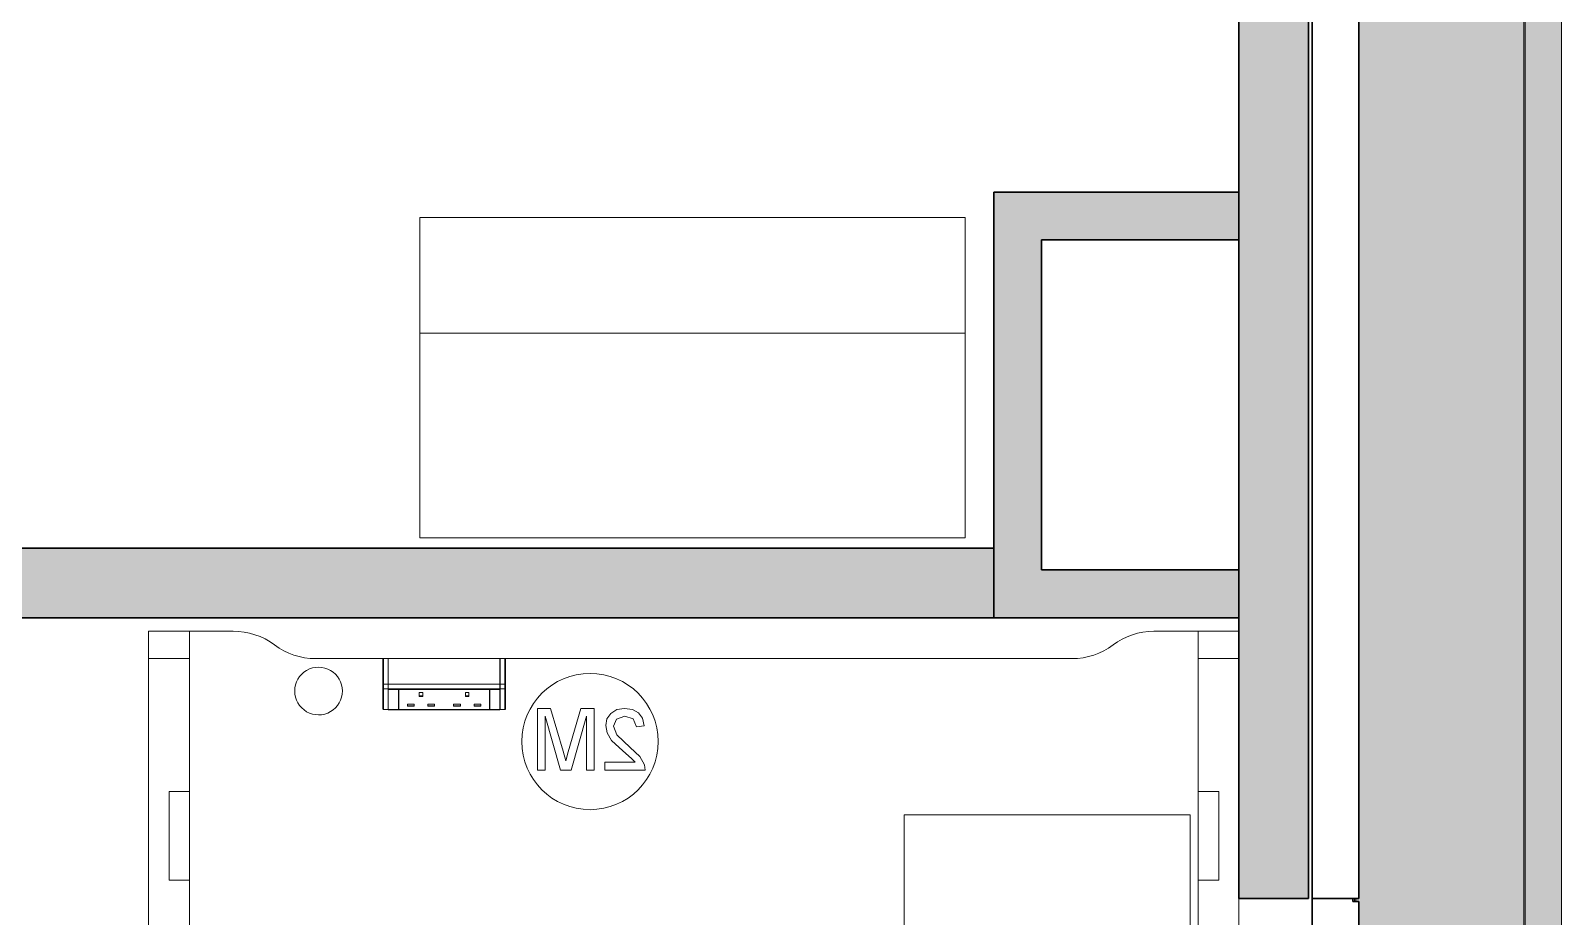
# Model space of a CAD drawing. Header units: millimetres. Extents: x 155927 to 326028, y -36033 to 97293.
# Drawn here: x 228966 to 231212, y 20117 to 21417 of the extents above; entities that cross this region are included whole.
import ezdxf

# ---------------------------------------------------------------- set-up
doc = ezdxf.new("R2010")
doc.units = ezdxf.units.MM
doc.header["$MEASUREMENT"] = 0
for name, color, linetype, lineweight in [('A-GLAZ', 7, 'CONTINUOUS', 9), ('A-GLAZ-CWMG', 7, 'CONTINUOUS', 9), ('A-WALL-PATT', 7, 'CONTINUOUS', 9), ('I-FURN', 8, 'CONTINUOUS', 9), ('I-WALL', 7, 'CONTINUOUS', 9)]:
    doc.layers.add(name, color=color, linetype=linetype, lineweight=lineweight)

msp = doc.modelspace()

# ---------------------------------------------------------------- hatches: boundary and pattern name
at = {"layer": 'A-GLAZ'}
h = msp.add_hatch(color=256, dxfattribs=at)
h.paths.add_polyline_path([(231211.8, 16190.6), (231211.8, 18843.6), (230914.8, 18843.6), (230914.8, 17490.6), (230910.2, 17490.6), (230910.2, 17486.3), (230914.8, 17486.3), (230914.8, 16294.9), (230910.2, 16294.9), (230910.2, 16290.6), (231174.8, 16290.6), (231174.8, 16190.6)], flags=0)
h.paths.add_polyline_path([(230910.2, 18943.6), (231211.8, 18943.6), (231211.8, 21496.6), (230914.8, 21496.6), (230914.8, 20143.6), (230910.2, 20143.6), (230910.2, 20139.3), (230914.8, 20139.3), (230914.8, 18947.9), (230910.2, 18947.9)], flags=0)
h.paths.add_polyline_path([(230910.2, 21596.6), (231211.8, 21596.6), (231211.8, 24149.6), (230914.8, 24149.6), (230914.8, 22796.6), (230910.2, 22796.6), (230910.2, 22792.3), (230914.8, 22792.3), (230914.8, 21600.9), (230910.2, 21600.9)], flags=0)
h.paths.add_polyline_path([(230914.8, 24249.6), (231211.8, 24249.6), (231211.8, 25549.6), (231174.8, 25549.6), (231174.8, 25449.6), (230910.2, 25449.6), (230910.2, 25445.3), (230914.8, 25445.3), (230914.8, 24253.9), (230910.2, 24253.9), (230910.2, 24249.6)], flags=0)
h = msp.add_hatch(color=256, dxfattribs=at)
h.paths.add_polyline_path([(230908.1, 16290.6), (230910.2, 16290.6), (230910.2, 16294.9), (230908.1, 16294.9)], flags=0)
h.paths.add_polyline_path([(230908.1, 17486.3), (230910.2, 17486.3), (230910.2, 17490.6), (230908.1, 17490.6)], flags=0)
h.paths.add_polyline_path([(230908.1, 18943.6), (230910.2, 18943.6), (230910.2, 18947.9), (230908.1, 18947.9)], flags=0)
h.paths.add_polyline_path([(230910.2, 20139.3), (230910.2, 20143.6), (230908.1, 20143.6), (230908.1, 20139.3)], flags=0)
h.paths.add_polyline_path([(230910.2, 21596.6), (230910.2, 21600.9), (230908.1, 21600.9), (230908.1, 21596.6)], flags=0)
h.paths.add_polyline_path([(230910.2, 22792.3), (230910.2, 22796.6), (230908.1, 22796.6), (230908.1, 22792.3)], flags=0)
h.paths.add_polyline_path([(230908.1, 24249.6), (230910.2, 24249.6), (230910.2, 24253.9), (230908.1, 24253.9)], flags=0)
h.paths.add_polyline_path([(230908.1, 25445.3), (230910.2, 25445.3), (230910.2, 25449.6), (230908.1, 25449.6)], flags=0)
at = {"layer": 'A-WALL-PATT'}
for points in [[(230738.8, 20245.6), (230840.8, 20245.6), (230840.8, 21494.6), (230738.8, 21494.6), (230738.8, 20393.5)], [(230738.8, 21109.9), (230738.8, 21179.9), (230379.2, 21179.9), (230379.2, 21109.9), (230449.2, 21109.9)], [(230449.2, 20625.6), (230449.2, 21109.9), (230379.2, 21109.9), (230379.2, 20625.6)], [(226452.8, 20555.6), (230379.2, 20555.6), (230379.2, 20657.6), (226452.8, 20657.6)], [(230738.8, 20555.6), (230738.8, 20625.6), (230379.2, 20625.6), (230379.2, 20555.6)], [(230840.8, 20143.6), (230840.8, 20245.6), (230738.8, 20245.6), (230738.8, 20143.6)]]:
    msp.add_hatch(color=256, dxfattribs=at).paths.add_polyline_path(points, flags=0)

# ---------------------------------------------------------------- linework, layer by layer
at = {"layer": 'A-GLAZ', "lineweight": 30}
for p, q in [((230846, 21496.6), (230846, 20143.6)), ((230914.8, 20143.6), (230914.8, 21496.6)), ((230846, 20143.6), (230914.8, 20143.6)), ((230905.9, 20143.6), (230846, 20143.6)), ((230846, 20143.6), (230846, 20084.4)), ((230905.9, 20139.3), (230905.9, 20143.6)), ((230914.8, 20139.3), (230905.9, 20139.3)), ((230914.8, 20078.4), (230914.8, 20139.3))]:
    msp.add_line(p, q, dxfattribs=at)
at = {"layer": 'A-GLAZ'}
for p, q in [((231211.8, 18943.6), (231211.8, 21496.6)), ((230908.1, 20139.3), (230908.1, 20143.6)), ((230910.2, 20139.3), (230910.2, 20143.6))]:
    msp.add_line(p, q, dxfattribs=at)
at = {"layer": 'A-GLAZ-CWMG'}
for p, q in [((231156.8, 21057.6), (231156.8, 21432.6)), ((231158.8, 21432.6), (231158.8, 21057.6)), ((231156.8, 20682.6), (231156.8, 21057.6)), ((231158.8, 21057.6), (231158.8, 20682.6)), ((231156.8, 20307.6), (231156.8, 20682.6)), ((231158.8, 20682.6), (231158.8, 20307.6)), ((231156.8, 19932.6), (231156.8, 20307.6)), ((231158.8, 20307.6), (231158.8, 19932.6))]:
    msp.add_line(p, q, dxfattribs=at)
at = {"layer": 'I-FURN'}
for p, q in [((230337.1, 21142.8), (229537.1, 21142.8)), ((229537.1, 21142.8), (229537.1, 20972.8)), ((230337.1, 20972.8), (230337.1, 21142.8)), ((230337.1, 20972.8), (229537.1, 20972.8)), ((229537.1, 20972.8), (229537.1, 20672.8)), ((230337.1, 20672.8), (230337.1, 20972.8)), ((229537.1, 20672.8), (230337.1, 20672.8)), ((229139, 19735.6), (229139, 20535.6)), ((229139, 20535.6), (229139, 20495.6)), ((229139, 20535.6), (229199, 20535.6)), ((229139, 20535.6), (229199, 20535.6)), ((229139, 20535.6), (229139, 19735.6)), ((229262.9, 20535.6), (229139, 20535.6)), ((229139, 20535.6), (229262.9, 20535.6)), ((229139, 19735.6), (229139, 20535.6)), ((229199, 20495.6), (229199, 20535.6)), ((229199, 20535.6), (229199, 20300.6)), ((230738.8, 20535.6), (230614, 20535.6)), ((230614, 20535.6), (230738.8, 20535.6)), ((230679, 20300.6), (230679, 20535.6)), ((230679, 20535.6), (230679, 20495.6)), ((230679, 20535.6), (230738.8, 20535.6)), ((230679, 20535.6), (230738.8, 20535.6)), ((229139, 20495.6), (229139, 19775.6)), ((229139, 20495.6), (229199, 20495.6)), ((229139, 20495.6), (229199, 20495.6)), ((229199, 19775.6), (229199, 20495.6)), ((229483.6, 20495.6), (229384, 20495.6)), ((229384, 20495.6), (229483.6, 20495.6)), ((229482.6, 20490.6), (229482.6, 20494.6)), ((229482.6, 20494.6), (229482.6, 20457.6)), ((229482.6, 20490.6), (229483.6, 20490.6)), ((229482.6, 20452.1), (229482.6, 20490.6)), ((229490.6, 20495.6), (229483.6, 20495.6)), ((229483.6, 20458.2), (229483.6, 20495.6)), ((229483.6, 20495.6), (229490.6, 20495.6)), ((229490.6, 20458.2), (229490.6, 20495.6)), ((229654.6, 20495.6), (229490.7, 20495.6)), ((229490.7, 20495.6), (229654.6, 20495.6)), ((229490.7, 20495.6), (229490.7, 20458.2)), ((229654.6, 20458.2), (229654.6, 20495.6)), ((229661.7, 20495.6), (229654.7, 20495.6)), ((229661.7, 20495.6), (229654.7, 20495.6)), ((229654.7, 20495.6), (229654.7, 20458.2)), ((230494, 20495.6), (229661.7, 20495.6)), ((229661.7, 20495.6), (230494, 20495.6)), ((229661.7, 20495.6), (229661.7, 20458.2)), ((229661.7, 20490.6), (229662.7, 20490.6)), ((229662.7, 20494.6), (229662.7, 20494.6)), ((229662.7, 20457.6), (229662.7, 20494.6)), ((229662.7, 20494.6), (229662.7, 20490.6)), ((229662.7, 20490.6), (229662.7, 20452.1)), ((230679, 20495.6), (230679, 19775.6)), ((230679, 20495.6), (230738.8, 20495.6)), ((230679, 20495.6), (230738.8, 20495.6)), ((229482.6, 20457.6), (229482.6, 20452.1)), ((229482.6, 20452.1), (229482.6, 20421.8)), ((229482.6, 20452.1), (229482.6, 20421.8)), ((229483.6, 20451.2), (229483.6, 20458.2)), ((229483.6, 20458.2), (229490.6, 20458.2)), ((229483.6, 20421), (229483.6, 20451.2)), ((229483.6, 20451.2), (229490.6, 20451.2)), ((229490.6, 20451.2), (229490.6, 20458.2)), ((229490.6, 20421), (229490.6, 20451.2)), ((229490.6, 20450.4), (229505.6, 20450.4)), ((229490.6, 20420.6), (229490.6, 20450.4)), ((229490.7, 20458.2), (229654.6, 20458.2)), ((229490.7, 20458.2), (229490.7, 20451.2)), ((229490.7, 20451.2), (229654.6, 20451.2)), ((229490.7, 20450.6), (229490.7, 20451.2)), ((229505.6, 20450.6), (229490.7, 20450.6)), ((229505.6, 20450.4), (229505.6, 20420.6)), ((229639.1, 20450.6), (229506.1, 20450.6)), ((229506.1, 20450.4), (229639.1, 20450.4)), ((229506.1, 20420.6), (229506.1, 20450.4)), ((229541.2, 20445.7), (229536.2, 20445.7)), ((229536.2, 20445.7), (229536.2, 20439.9)), ((229536.2, 20440.7), (229541.2, 20440.7)), ((229536.2, 20439.9), (229541.2, 20439.9)), ((229541.2, 20439.9), (229541.2, 20445.7)), ((229604, 20439.9), (229604, 20445.7)), ((229604, 20445.7), (229609, 20445.7)), ((229604, 20440.7), (229609, 20440.7)), ((229604, 20439.9), (229609, 20439.9)), ((229609, 20439.9), (229609, 20445.7)), ((229639.1, 20420.6), (229639.1, 20450.4)), ((229654.6, 20450.6), (229639.6, 20450.6)), ((229639.6, 20450.4), (229654.6, 20450.4)), ((229639.6, 20420.6), (229639.6, 20450.4)), ((229654.6, 20451.2), (229654.6, 20458.2)), ((229654.6, 20450.4), (229654.6, 20452.9)), ((229654.6, 20451.2), (229654.6, 20450.6)), ((229654.6, 20450.4), (229654.6, 20420.6)), ((229661.7, 20458.2), (229654.7, 20458.2)), ((229654.7, 20458.2), (229654.7, 20451.2)), ((229661.7, 20451.2), (229654.7, 20451.2)), ((229654.7, 20451.2), (229654.7, 20421)), ((229661.7, 20458.2), (229661.7, 20451.2)), ((229661.7, 20451.2), (229661.7, 20421)), ((229662.7, 20452.1), (229662.7, 20457.6)), ((229662.7, 20421.8), (229662.7, 20452.1)), ((229662.7, 20421.8), (229662.7, 20452.1)), ((229482.8, 20421.1), (229482.8, 20421.1)), ((229483.6, 20420.8), (229483.6, 20421)), ((229483.6, 20421), (229490.6, 20421)), ((229483.6, 20420.8), (229490.6, 20420.8)), ((229483.6, 20420.8), (229490.6, 20420.8)), ((229490.6, 20420.8), (229483.6, 20420.8)), ((229490.6, 20420.8), (229490.6, 20421)), ((229505.6, 20420.6), (229490.6, 20420.6)), ((229490.7, 20420.8), (229654.6, 20420.8)), ((229506.1, 20421), (229505.6, 20421)), ((229639.1, 20420.6), (229506.1, 20420.6)), ((229518.7, 20425.6), (229518.7, 20428.5)), ((229518.7, 20428.5), (229528.7, 20428.5)), ((229518.7, 20426.3), (229528.7, 20426.3)), ((229518.7, 20425.6), (229528.7, 20425.6)), ((229528.7, 20425.6), (229528.7, 20428.5)), ((229548.7, 20425.6), (229548.7, 20428.5)), ((229548.7, 20428.5), (229558.7, 20428.5)), ((229548.7, 20426.3), (229558.7, 20426.3)), ((229548.7, 20425.6), (229558.7, 20425.6)), ((229558.7, 20425.6), (229558.7, 20428.5)), ((229586.5, 20425.6), (229586.5, 20428.5)), ((229586.5, 20428.5), (229596.5, 20428.5)), ((229586.5, 20426.3), (229596.5, 20426.3)), ((229586.5, 20425.6), (229596.5, 20425.6)), ((229596.5, 20425.6), (229596.5, 20428.5)), ((229616.5, 20425.6), (229616.5, 20428.5)), ((229616.5, 20428.5), (229626.5, 20428.5)), ((229616.5, 20426.3), (229626.5, 20426.3)), ((229616.5, 20425.6), (229626.5, 20425.6)), ((229626.5, 20425.6), (229626.5, 20428.5)), ((229639.6, 20421), (229639.1, 20421)), ((229654.6, 20420.6), (229639.6, 20420.6)), ((229661.7, 20421), (229654.7, 20421)), ((229654.7, 20421), (229654.7, 20420.8)), ((229654.7, 20420.8), (229661.7, 20420.8)), ((229654.7, 20420.8), (229661.7, 20420.8)), ((229654.7, 20420.8), (229661.7, 20420.8)), ((229661.7, 20421), (229661.7, 20420.8)), ((229662.5, 20421.1), (229662.4, 20421.1)), ((229728.9, 20422.5), (229709.4, 20422.5)), ((229709.4, 20422.5), (229709.4, 20332)), ((229747.1, 20359.8), (229728.9, 20422.5)), ((229773.3, 20422.5), (229754.8, 20358.7)), ((229792.8, 20422.5), (229773.3, 20422.5)), ((229792.8, 20332), (229792.8, 20422.5)), ((229817.2, 20415.2), (229811.6, 20407.1)), ((229826, 20420.7), (229817.2, 20415.2)), ((229837.4, 20422.5), (229826, 20420.7)), ((229848.8, 20420.8), (229837.4, 20422.5)), ((229857.6, 20415.9), (229848.8, 20420.8)), ((229863.5, 20408), (229857.6, 20415.9)), ((229720.7, 20332), (229720.7, 20411.2)), ((229720.7, 20411.2), (229743.4, 20332)), ((229758.8, 20332), (229781.5, 20411.2)), ((229781.5, 20411.2), (229781.5, 20332)), ((229811.6, 20407.1), (229809.7, 20397.3)), ((229809.7, 20397.3), (229811.7, 20386.5)), ((229821, 20396.6), (229825.6, 20406.9)), ((229825.9, 20383.8), (229821, 20396.6)), ((229825.6, 20406.9), (229837.6, 20411.2)), ((229837.6, 20411.2), (229850.2, 20407)), ((229850.2, 20407), (229854.9, 20395.6)), ((229854.9, 20395.6), (229866.2, 20397)), ((229866.2, 20397), (229863.5, 20408)), ((229811.7, 20386.5), (229818.4, 20375.5)), ((229818.4, 20375.5), (229834.6, 20360)), ((229845.4, 20364.9), (229825.9, 20383.8)), ((229751.1, 20345.4), (229747.1, 20359.8)), ((229754.8, 20358.7), (229751.1, 20345.4)), ((229834.6, 20360), (229847.6, 20349.1)), ((229859.6, 20351.8), (229845.4, 20364.9)), ((229847.6, 20349.1), (229852.7, 20343.4)), ((229866.4, 20339.8), (229859.6, 20351.8)), ((229709.4, 20332), (229720.7, 20332)), ((229743.4, 20332), (229758.8, 20332)), ((229781.5, 20332), (229792.8, 20332)), ((229808.3, 20343.4), (229808.3, 20332)), ((229852.7, 20343.4), (229808.3, 20343.4)), ((229808.3, 20332), (229867.6, 20332)), ((229867.6, 20332), (229866.4, 20339.8)), ((229169, 20170.6), (229169, 20300.6)), ((229169, 20300.6), (229199, 20300.6)), ((229169, 20300.6), (229199, 20300.6)), ((229169, 20300.6), (229169, 20170.6)), ((229199, 20300.6), (229199, 20170.6)), ((230679, 20170.6), (230679, 20300.6)), ((230679, 20300.6), (230709, 20300.6)), ((230679, 20300.6), (230709, 20300.6)), ((230709, 20300.6), (230709, 20170.6)), ((230709, 20170.6), (230709, 20300.6)), ((230247.4, 20266.4), (230247.4, 19735.6)), ((230667.4, 20266.4), (230247.4, 20266.4)), ((230667.4, 19735.6), (230667.4, 20266.4)), ((229169, 20170.6), (229199, 20170.6)), ((229199, 20170.6), (229169, 20170.6)), ((229199, 20170.6), (229199, 19735.6)), ((230679, 19735.6), (230679, 20170.6)), ((230709, 20170.6), (230679, 20170.6)), ((230679, 20170.6), (230709, 20170.6))]:
    msp.add_line(p, q, dxfattribs=at)
at = {"layer": 'I-FURN', "flags": 128}
for points in [[(229482.6, 20494.6), (229482.6, 20494.7), (229482.6, 20494.7), (229482.6, 20494.7), (229482.6, 20494.8), (229482.6, 20494.8), (229482.6, 20494.9), (229482.6, 20494.9), (229482.6, 20494.9), (229482.6, 20495), (229482.6, 20495), (229482.7, 20495), (229482.7, 20495.1), (229482.7, 20495.1), (229482.7, 20495.2), (229482.7, 20495.2), (229482.8, 20495.2), (229482.8, 20495.2), (229482.8, 20495.3), (229482.8, 20495.3), (229482.9, 20495.3), (229482.9, 20495.4), (229482.9, 20495.4), (229483, 20495.4), (229483, 20495.4), (229483, 20495.5), (229483.1, 20495.5), (229483.1, 20495.5), (229483.1, 20495.5), (229483.2, 20495.5), (229483.2, 20495.6), (229483.2, 20495.6), (229483.3, 20495.6), (229483.3, 20495.6), (229483.4, 20495.6), (229483.4, 20495.6), (229483.4, 20495.6), (229483.5, 20495.6), (229483.5, 20495.6), (229483.6, 20495.6), (229483.6, 20495.6)], [(229482.6, 20490.6), (229482.6, 20490.8), (229482.6, 20490.9), (229482.6, 20491.1), (229482.6, 20491.3), (229482.6, 20491.4), (229482.6, 20491.6), (229482.6, 20491.7), (229482.6, 20491.9), (229482.6, 20492), (229482.6, 20492.2), (229482.6, 20492.3), (229482.6, 20492.5), (229482.6, 20492.6), (229482.6, 20492.7), (229482.6, 20492.9), (229482.6, 20493), (229482.6, 20493.1), (229482.6, 20493.3), (229482.6, 20493.4), (229482.6, 20493.5), (229482.6, 20493.6), (229482.6, 20493.7), (229482.6, 20493.8), (229482.6, 20493.9), (229482.6, 20494), (229482.6, 20494.1), (229482.6, 20494.1), (229482.6, 20494.2), (229482.6, 20494.3), (229482.6, 20494.3), (229482.6, 20494.4), (229482.6, 20494.5), (229482.6, 20494.5), (229482.6, 20494.5), (229482.6, 20494.6), (229482.6, 20494.6), (229482.6, 20494.6), (229482.6, 20494.6), (229482.6, 20494.6)], [(229482.6, 20494.6), (229482.6, 20494.6), (229482.6, 20494.6)], [(229482.6, 20494.6), (229482.6, 20494.3), (229482.6, 20493.9), (229482.6, 20493.4), (229482.6, 20492.7), (229482.6, 20491.9), (229482.6, 20490.9), (229482.6, 20489.8), (229482.6, 20488.6), (229482.6, 20487.3), (229482.6, 20485.8), (229482.6, 20484.3), (229482.6, 20482.6), (229482.6, 20480.7), (229482.6, 20478.8), (229482.6, 20476.8), (229482.6, 20474.6), (229482.6, 20472.4), (229482.6, 20470), (229482.6, 20467.5), (229482.6, 20465), (229482.6, 20462.4), (229482.6, 20459.6), (229482.6, 20457.6)], [(229661.7, 20495.6), (229661.7, 20495.6), (229661.8, 20495.6), (229661.8, 20495.6), (229661.8, 20495.6), (229661.9, 20495.6), (229661.9, 20495.6), (229662, 20495.6), (229662, 20495.6), (229662, 20495.6), (229662.1, 20495.5), (229662.1, 20495.5), (229662.1, 20495.5), (229662.2, 20495.5), (229662.2, 20495.5), (229662.2, 20495.4), (229662.3, 20495.4), (229662.3, 20495.4), (229662.3, 20495.4), (229662.4, 20495.3), (229662.4, 20495.3), (229662.4, 20495.3), (229662.5, 20495.3), (229662.5, 20495.2), (229662.5, 20495.2), (229662.5, 20495.2), (229662.5, 20495.1), (229662.6, 20495.1), (229662.6, 20495.1), (229662.6, 20495), (229662.6, 20495), (229662.6, 20494.9), (229662.6, 20494.9), (229662.7, 20494.9), (229662.7, 20494.8), (229662.7, 20494.8), (229662.7, 20494.8), (229662.7, 20494.7), (229662.7, 20494.7), (229662.7, 20494.6), (229662.7, 20494.6)], [(229662.7, 20457.6), (229662.7, 20460.4), (229662.7, 20463.1), (229662.7, 20465.7), (229662.7, 20468.2), (229662.7, 20470.6), (229662.7, 20473), (229662.7, 20475.2), (229662.7, 20477.3), (229662.7, 20479.3), (229662.7, 20481.2), (229662.7, 20483), (229662.7, 20484.7), (229662.7, 20486.2), (229662.7, 20487.7), (229662.7, 20489), (229662.7, 20490.1), (229662.7, 20491.2), (229662.7, 20492.1), (229662.7, 20492.9), (229662.7, 20493.5), (229662.7, 20494), (229662.7, 20494.4), (229662.7, 20494.6)], [(229662.7, 20494.6), (229662.7, 20494.6), (229662.7, 20494.6), (229662.7, 20494.6), (229662.7, 20494.6), (229662.7, 20494.5), (229662.7, 20494.5), (229662.7, 20494.5), (229662.7, 20494.4), (229662.7, 20494.4), (229662.7, 20494.3), (229662.7, 20494.2), (229662.7, 20494.2), (229662.7, 20494.1), (229662.7, 20494), (229662.7, 20493.9), (229662.7, 20493.8), (229662.7, 20493.7), (229662.7, 20493.6), (229662.7, 20493.5), (229662.7, 20493.4), (229662.7, 20493.3), (229662.7, 20493.2), (229662.7, 20493), (229662.7, 20492.9), (229662.7, 20492.8), (229662.7, 20492.6), (229662.7, 20492.5), (229662.7, 20492.4), (229662.7, 20492.2), (229662.7, 20492.1), (229662.7, 20491.9), (229662.7, 20491.8), (229662.7, 20491.6), (229662.7, 20491.5), (229662.7, 20491.3), (229662.7, 20491.1), (229662.7, 20491), (229662.7, 20490.8), (229662.7, 20490.7), (229662.7, 20490.6)], [(229482.6, 20457.6), (229482.6, 20457.5), (229482.6, 20457.3), (229482.6, 20457.2), (229482.6, 20457), (229482.6, 20456.9), (229482.6, 20456.7), (229482.6, 20456.6), (229482.6, 20456.4), (229482.6, 20456.3), (229482.6, 20456.1), (229482.6, 20456), (229482.6, 20455.8), (229482.6, 20455.7), (229482.6, 20455.5), (229482.6, 20455.3), (229482.6, 20455.2), (229482.6, 20455), (229482.6, 20454.9), (229482.6, 20454.7), (229482.6, 20454.5), (229482.6, 20454.4), (229482.6, 20454.2), (229482.6, 20454.1), (229482.6, 20453.9), (229482.6, 20453.8), (229482.6, 20453.6), (229482.6, 20453.5), (229482.6, 20453.3), (229482.6, 20453.2), (229482.6, 20453.1), (229482.6, 20452.9), (229482.6, 20452.8), (229482.6, 20452.7), (229482.6, 20452.6), (229482.6, 20452.5), (229482.6, 20452.4), (229482.6, 20452.2), (229482.6, 20452.1), (229482.6, 20452.1)], [(229662.7, 20452.1), (229662.7, 20452.1), (229662.7, 20452.2), (229662.7, 20452.4), (229662.7, 20452.5), (229662.7, 20452.6), (229662.7, 20452.7), (229662.7, 20452.8), (229662.7, 20452.9), (229662.7, 20453.1), (229662.7, 20453.2), (229662.7, 20453.3), (229662.7, 20453.5), (229662.7, 20453.6), (229662.7, 20453.8), (229662.7, 20453.9), (229662.7, 20454.1), (229662.7, 20454.2), (229662.7, 20454.4), (229662.7, 20454.5), (229662.7, 20454.7), (229662.7, 20454.9), (229662.7, 20455), (229662.7, 20455.2), (229662.7, 20455.3), (229662.7, 20455.5), (229662.7, 20455.7), (229662.7, 20455.8), (229662.7, 20456), (229662.7, 20456.1), (229662.7, 20456.3), (229662.7, 20456.4), (229662.7, 20456.6), (229662.7, 20456.7), (229662.7, 20456.9), (229662.7, 20457), (229662.7, 20457.2), (229662.7, 20457.3), (229662.7, 20457.5), (229662.7, 20457.6)], [(229483.6, 20420.8), (229483.5, 20420.8), (229483.5, 20420.8), (229483.4, 20420.8), (229483.4, 20420.8), (229483.4, 20420.8), (229483.3, 20420.8), (229483.3, 20420.8), (229483.2, 20420.8), (229483.2, 20420.8), (229483.2, 20420.9), (229483.1, 20420.9), (229483.1, 20420.9), (229483.1, 20420.9)], [(229662.2, 20420.9), (229662.2, 20420.9), (229662.1, 20420.9), (229662.1, 20420.9), (229662, 20420.8), (229662, 20420.8), (229662, 20420.8), (229661.9, 20420.8), (229661.9, 20420.8), (229661.9, 20420.8), (229661.8, 20420.8), (229661.8, 20420.8), (229661.7, 20420.8), (229661.7, 20420.8), (229661.7, 20420.8)]]:
    msp.add_lwpolyline(points, dxfattribs=at)
at = {"layer": 'I-FURN'}
for centre, radius, start, end in [((229264, 20435.6), 100, 53.1301, 90.6256), ((229264, 20435.6), 100, 53.1301, 90.6256), ((230614, 20435.6), 100, 90, 126.8699), ((230614, 20435.6), 100, 90, 126.8699), ((229384, 20595.6), 100, 233.1301, 270), ((229384, 20595.6), 100, 233.1301, 270), ((230494, 20595.6), 100, 270, 306.8699), ((230494, 20595.6), 100, 270, 306.8699), ((229388.4, 20448), 35, 345, 104.7004), ((229388.4, 20448), 35, 105, 165), ((229786.7, 20373.9), 100, 0, 180), ((229388.4, 20448), 35, 165, 345), ((229786.7, 20373.9), 100, 180, 0)]:
    msp.add_arc(centre, radius, start, end, dxfattribs=at)
for centre, major_axis, ratio, start_param, end_param in [((229483.6, 20494.6), (1, 0), 0.998113, 1.570796, 3.141593), ((229661.7, 20494.6), (1, 0), 0.998113, 0, 1.570796), ((229483.6, 20457.6), (1, 0), 0.56467, 1.570796, 3.141593), ((229483.6, 20452.1), (1, 0), 0.819152, 3.141593, 4.712389), ((229661.7, 20457.6), (1, 0), 0.56467, 0, 1.570796), ((229661.7, 20452.1), (1, 0), 0.819152, 4.712389, 6.283185), ((229483.6, 20421.8), (-1, 0), 0.819152, 0, 1.570796), ((229661.7, 20421.8), (1, 0), 0.819152, 4.712389, 6.283185)]:
    msp.add_ellipse(centre, major_axis=major_axis, ratio=ratio, start_param=start_param, end_param=end_param, dxfattribs=at)
at = {"layer": 'I-WALL', "lineweight": 30}
for p, q in [((230738.8, 21494.6), (230738.8, 20245.6)), ((230840.8, 20245.6), (230840.8, 21494.6)), ((230738.8, 21179.9), (230379.2, 21179.9)), ((230379.2, 21179.9), (230379.2, 21109.9)), ((230738.8, 21109.9), (230738.8, 21179.9)), ((230379.2, 21109.9), (230379.2, 20625.6)), ((230449.2, 21109.9), (230738.8, 21109.9)), ((230449.2, 20625.6), (230449.2, 21109.9)), ((230379.2, 20657.6), (226452.8, 20657.6)), ((230379.2, 20555.6), (230379.2, 20657.6)), ((230379.2, 20625.6), (230379.2, 20555.6)), ((230738.8, 20625.6), (230449.2, 20625.6)), ((230738.8, 20555.6), (230738.8, 20625.6)), ((226452.8, 20555.6), (230379.2, 20555.6)), ((230379.2, 20555.6), (230738.8, 20555.6)), ((230738.8, 20245.6), (230738.8, 20143.6)), ((230840.8, 20143.6), (230840.8, 20245.6)), ((230738.8, 20143.6), (230840.8, 20143.6))]:
    msp.add_line(p, q, dxfattribs=at)
at = {"layer": 'I-WALL'}
msp.add_line((230738.8, 18943.6), (230738.8, 20143.6), dxfattribs=at)

doc.saveas('drawing.dxf')
